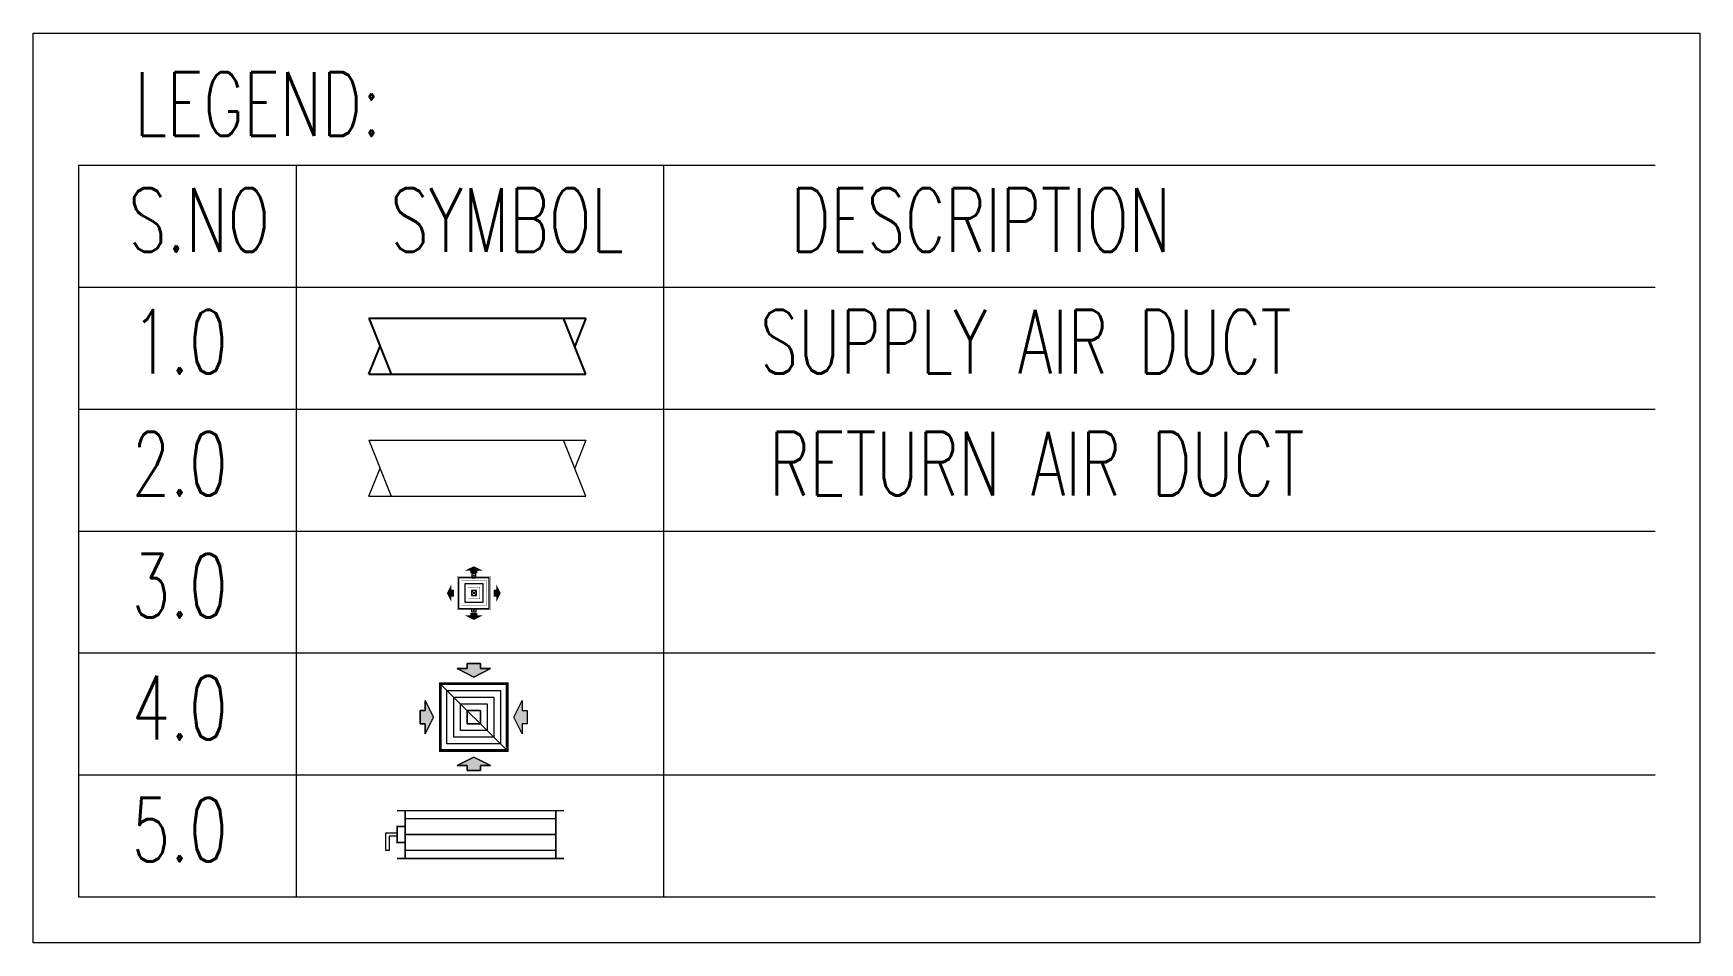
# Model space of a CAD drawing. Header units: millimetres. Extents: x 12167 to 193045, y -399834 to 663.
# Drawn here: x 12167 to 17400, y -2195 to 663 of the extents above.
import ezdxf
from ezdxf.enums import TextEntityAlignment as Align

# ---------------------------------------------------------------- set-up
doc = ezdxf.new("R2010")
doc.units = ezdxf.units.MM
doc.header["$MEASUREMENT"] = 0
for name, color, linetype, lineweight in [('AC-RAD', 12, 'Continuous', 0), ('AC-SA DIFF', 5, 'Continuous', 0), ('AC-SAD', 3, 'Continuous', 0), ('AC-TEXT', 7, 'Continuous', 0), ('AC-VCD', 7, 'Continuous', 0)]:
    doc.layers.add(name, color=color, linetype=linetype, lineweight=lineweight)
doc.styles.add('ARIAL', font='romans.shx', dxfattribs={"width": 0.7})

# ---------------------------------------------------------------- blocks, each defined once
blk = doc.blocks.new('AC-SAD')
at = {"layer": 'AC-SA DIFF', "true_color": 0x58ba48}
h = blk.add_hatch(color=85, dxfattribs=at)
h.dxf.hatch_style = 1
h.set_gradient(color1=(88, 186, 72), color2=(88, 186, 72), tint=1, name='SPHERICAL')
h.paths.add_polyline_path([(17274, 22296), (17349, 22258), (17304, 22258), (17304, 22236), (17244, 22236), (17244, 22258), (17199, 22258)])
h = blk.add_hatch(color=85, dxfattribs=at)
h.dxf.hatch_style = 1
h.set_gradient(color1=(88, 186, 72), color2=(88, 186, 72), tint=1, name='SPHERICAL')
h.paths.add_polyline_path([(17094, 22086), (17072, 22086), (17072, 22131), (17034, 22056), (17072, 21981), (17072, 22026), (17094, 22026)])
h = blk.add_hatch(color=85, dxfattribs=at)
h.dxf.hatch_style = 1
h.set_gradient(color1=(88, 186, 72), color2=(88, 186, 72), tint=1, name='SPHERICAL')
h.paths.add_polyline_path([(17456, 22026), (17478, 22026), (17478, 21981), (17516, 22056), (17478, 22131), (17478, 22086), (17456, 22086)])
h = blk.add_hatch(color=85, dxfattribs=at)
h.dxf.hatch_style = 1
h.set_gradient(color1=(88, 186, 72), color2=(88, 186, 72), tint=1, name='SPHERICAL')
h.paths.add_polyline_path([(17304, 21876), (17304, 21853), (17349, 21853), (17274, 21816), (17199, 21853), (17244, 21853), (17244, 21876)])
at = {"layer": 'AC-SA DIFF', "color": 7}
for p, q in [((17252, 22078), (17297, 22033)), ((17297, 22078), (17252, 22033))]:
    blk.add_line(p, q, dxfattribs=at)
at = {"layer": 'AC-SA DIFF', "color": 85, "true_color": 0x58ba48, "const_width": 2.5}
for points in [[(17244, 22236), (17244, 22258), (17199, 22258), (17274, 22296), (17349, 22258), (17304, 22258), (17304, 22236)], [(17094, 22086), (17072, 22086), (17072, 22131), (17034, 22056), (17072, 21981), (17072, 22026), (17094, 22026)], [(17124, 22206), (17424, 22206), (17424, 21906), (17124, 21906)], [(17162, 22168), (17387, 22168), (17387, 21943), (17162, 21943)], [(17454, 22026), (17477, 22026), (17477, 21981), (17514, 22056), (17477, 22131), (17477, 22086), (17454, 22086)], [(17222, 22108), (17327, 22108), (17327, 22003), (17222, 22003)], [(17304, 21876), (17304, 21853), (17349, 21853), (17274, 21816), (17199, 21853), (17244, 21853), (17244, 21876)]]:
    blk.add_lwpolyline(points, close=True, dxfattribs=at)
at = {"layer": 'AC-SA DIFF', "color": 7}
for points in [[(17137, 22193), (17412, 22193), (17412, 21918), (17137, 21918)], [(17192, 22138), (17357, 22138), (17357, 21973), (17192, 21973)], [(17252, 22078), (17297, 22078), (17297, 22033), (17252, 22033)]]:
    blk.add_lwpolyline(points, close=True, dxfattribs=at)
at = {"layer": 'AC-SA DIFF', "color": 8}
for points in [[(17257, 22193), (17292, 22193), (17292, 22228), (17257, 22228)], [(17257, 21918), (17292, 21918), (17292, 21884), (17257, 21884)]]:
    blk.add_lwpolyline(points, close=True, dxfattribs=at)
for centre in [(17274, 22210), (17274, 21901)]:
    blk.add_circle(centre, 5.16, dxfattribs=at)
blk = doc.blocks.new('AC-RAD')
at = {"layer": 'AC-RAD'}
h = blk.add_hatch(color=256, dxfattribs=at)
h.dxf.hatch_style = 1
h.set_gradient(color1=(255, 0, 0), color2=(255, 0, 0), tint=1, name='SPHERICAL')
h.paths.add_polyline_path([(17269, 20251), (17419, 20326), (17329, 20326), (17329, 20371), (17209, 20371), (17209, 20326), (17119, 20326)])
h = blk.add_hatch(color=256, dxfattribs=at)
h.dxf.hatch_style = 1
h.set_gradient(color1=(255, 0, 0), color2=(255, 0, 0), tint=1, name='SPHERICAL')
h.paths.add_polyline_path([(16789, 19831), (16834, 19831), (16834, 19741), (16909, 19891), (16834, 20041), (16834, 19951), (16789, 19951)])
h = blk.add_hatch(color=256, dxfattribs=at)
h.dxf.hatch_style = 1
h.set_gradient(color1=(255, 0, 0), color2=(255, 0, 0), tint=1, name='SPHERICAL')
h.paths.add_polyline_path([(17704, 19741), (17704, 19831), (17749, 19831), (17749, 19951), (17704, 19951), (17704, 20041), (17629, 19891)])
h = blk.add_hatch(color=256, dxfattribs=at)
h.dxf.hatch_style = 1
h.set_gradient(color1=(255, 0, 0), color2=(255, 0, 0), tint=1, name='SPHERICAL')
h.paths.add_polyline_path([(17329, 19456), (17419, 19456), (17269, 19531), (17119, 19456), (17209, 19456), (17209, 19411), (17329, 19411)])
for p, q in [((17209, 20371), (17209, 20326)), ((17329, 20371), (17209, 20371)), ((17329, 20326), (17329, 20371)), ((17569, 20191), (16969, 19591)), ((17209, 20326), (17119, 20326)), ((17119, 20326), (17269, 20251)), ((17269, 20251), (17419, 20326)), ((17419, 20326), (17329, 20326)), ((16909, 19891), (16834, 20041)), ((16834, 20041), (16834, 19951)), ((16834, 20041), (16909, 19891)), ((16834, 19951), (16834, 20041)), ((17704, 20041), (17629, 19891)), ((17704, 19951), (17704, 20041)), ((16834, 19951), (16789, 19951)), ((16789, 19951), (16789, 19831)), ((16789, 19831), (16789, 19951)), ((16789, 19951), (16834, 19951)), ((16834, 19741), (16909, 19891)), ((16909, 19891), (16834, 19741)), ((17329, 19951), (17209, 19951)), ((17209, 19951), (17209, 19831)), ((17209, 19951), (17329, 19951)), ((17209, 19831), (17209, 19951)), ((17329, 19831), (17329, 19951)), ((17329, 19951), (17329, 19831)), ((17629, 19891), (17704, 19741)), ((17749, 19951), (17704, 19951)), ((17749, 19831), (17749, 19951)), ((16789, 19831), (16834, 19831)), ((16834, 19831), (16789, 19831)), ((16834, 19831), (16834, 19741)), ((16834, 19741), (16834, 19831)), ((17209, 19831), (17329, 19831)), ((17329, 19831), (17209, 19831)), ((17704, 19741), (17704, 19831)), ((17704, 19831), (17749, 19831)), ((17119, 19456), (17269, 19531)), ((17269, 19531), (17119, 19456)), ((17209, 19456), (17119, 19456)), ((17119, 19456), (17209, 19456)), ((17209, 19411), (17209, 19456)), ((17209, 19456), (17209, 19411)), ((17269, 19531), (17419, 19456)), ((17419, 19456), (17269, 19531)), ((17419, 19456), (17329, 19456)), ((17329, 19456), (17329, 19411)), ((17329, 19411), (17329, 19456)), ((17329, 19456), (17419, 19456)), ((17329, 19411), (17209, 19411)), ((17209, 19411), (17329, 19411))]:
    blk.add_line(p, q, dxfattribs=at)
for points in [[(17329, 20371), (17329, 20326), (17419, 20326), (17269, 20251), (17119, 20326), (17209, 20326), (17209, 20371)], [(17509, 19651), (17509, 20131), (17029, 20131), (17029, 19651)], [(17449, 19711), (17449, 20071), (17089, 20071), (17089, 19711)], [(17749, 19951), (17704, 19951), (17704, 20041), (17629, 19891), (17704, 19741), (17704, 19831), (17749, 19831)], [(17389, 19771), (17389, 20011), (17149, 20011), (17149, 19771)]]:
    blk.add_lwpolyline(points, close=True, dxfattribs=at)
at = {"layer": 'AC-RAD', "const_width": 25}
blk.add_lwpolyline([(17569, 19591), (17569, 20191), (16969, 20191), (16969, 19591)], close=True, dxfattribs=at)
blk = doc.blocks.new('*U21')
at = {"layer": 'AC-VCD', "color": 7, "const_width": 5}
for points in [[(473.8, -75), (473.8, -75), (-25, -75), (0, -75), (0, 75), (-25, 75), (0, 75), (473.8, 75), (498.8, 75), (473.8, 75), (473.8, -75), (498.8, -75), (473.8, -75)], [(473.8, 0), (0, 0)]]:
    blk.add_lwpolyline(points, dxfattribs=at)
at = {"layer": 'AC-VCD', "color": 7}
for points in [[(-25, -5), (-25, 5), (-50, 5), (-50, 50), (-60, 50), (-60, -5), (-25, -5)], [(473.8, 50), (0, 50), (0, -50), (473.8, -50)]]:
    blk.add_lwpolyline(points, close=True, dxfattribs=at)
at = {"layer": 'AC-VCD', "color": 7, "const_width": 5}
blk.add_lwpolyline([(0, -25), (0, 25), (-25, 25), (-25, -25)], close=True, dxfattribs=at)

msp = doc.modelspace()

# ---------------------------------------------------------------- linework, layer by layer
at = {"layer": 'AC-RAD'}
for p, q in [((13221.16, -615.101), (13902.821, -615.101)), ((13221.16, -615.101), (13291.523, -790.976)), ((13902.821, -790.976), (13832.458, -615.101)), ((13902.821, -615.101), (13867.639, -703.039)), ((13221.16, -790.976), (13256.342, -703.039)), ((13221.16, -790.976), (13902.821, -790.976))]:
    msp.add_line(p, q, dxfattribs=at)
at = {"layer": 'AC-SAD', "lineweight": 25}
for p, q in [((13221.16, -231.911), (13902.821, -231.911)), ((13221.16, -231.911), (13291.523, -407.787)), ((13902.821, -407.787), (13832.458, -231.911)), ((13902.821, -231.911), (13867.639, -319.849)), ((13221.16, -407.787), (13256.342, -319.849)), ((13221.16, -407.787), (13902.821, -407.787))]:
    msp.add_line(p, q, dxfattribs=at)
at = {"layer": 'AC-TEXT'}
for p, q in [((12308.969, 248.5), (17260.2, 248.5)), ((12308.969, 248.5), (12308.969, -2050.638)), ((12992.989, 248.5), (12992.989, -2050.638)), ((14146.456, 248.5), (14146.456, -2050.638)), ((12308.969, -134.69), (17260.2, -134.69)), ((12308.969, -517.879), (17260.2, -517.879)), ((12308.969, -901.069), (17260.2, -901.069)), ((12308.969, -1284.258), (17260.2, -1284.258)), ((12308.969, -1667.448), (17260.2, -1667.448)), ((12308.969, -2050.638), (17260.2, -2050.638))]:
    msp.add_line(p, q, dxfattribs=at)
msp.add_lwpolyline([(12167.454, 662.863), (17399.754, 662.863), (17399.754, -2194.537), (12167.454, -2194.537)], close=True, dxfattribs=at)

# ---------------------------------------------------------------- block references
at = {"layer": 'AC-RAD', "xscale": -0.3499999999999321, "yscale": 0.3499999999999321, "zscale": 0.3499999999999321, "rotation": 180}
msp.add_blockref('AC-RAD', (7506.213, 5476.153), dxfattribs=at)
at = {"layer": 'AC-SAD', "xscale": -0.35, "yscale": 0.35, "zscale": 0.35, "rotation": 180}
msp.add_blockref('AC-SAD', (7504.689, 6623.565), dxfattribs=at)
at = {"layer": 'AC-VCD', "linetype": 'Continuous', "xscale": -1, "rotation": 180.0001554207634}
msp.add_blockref('*U21', (13334.714, -1854.643), dxfattribs=at)

# ---------------------------------------------------------------- texts
at = {"layer": 'AC-TEXT', "style": 'ARIAL', "width": 0.7}
for s, p in [('LEGEND:', (13259.122, 440.57)), ('S.NO', (12910.227, 76.67)), ('SYMBOL', (14021.191, 76.67)), ('DESCRIPTION', (15738.955, 76.67)), ('1.0', (12776.898, -306.519)), ('SUPPLY AIR DUCT', (16117.526, -306.519)), ('2.0', (12776.898, -689.709)), ('RETURN AIR DUCT', (16158.357, -689.709)), ('3.0', (12776.898, -1072.899)), ('4.0', (12776.898, -1456.088)), ('5.0', (12776.898, -1839.278))]:
    msp.add_text(s, height=200, dxfattribs=at).set_placement(p, align=Align.MIDDLE_RIGHT)

doc.saveas('drawing.dxf')
